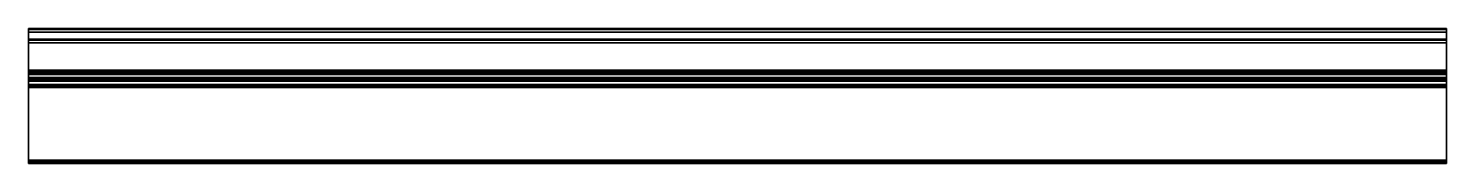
# Model space of a CAD drawing. Header units: millimetres. Extents: x 0 to 200, y 0 to 19.
import ezdxf

# ---------------------------------------------------------------- set-up
doc = ezdxf.new("R2010")
doc.units = ezdxf.units.MM
doc.layers.add('3DFACE', color=240, linetype='Continuous')

msp = doc.modelspace()

# ---------------------------------------------------------------- linework, layer by layer
at = {"layer": '3DFACE'}
for points in [[(0, 17.5, 0), (0, 17.35, -0.35), (0, 18.85, -1.85), (0, 19, -1.5)], [(0, 19, -1.5), (0, 18.85, -1.85), (200, 18.85, -1.85), (200, 19, -1.5)], [(0, 17.5), (0, 19, -1.5), (0, 19, 9.5), (0, 17.5, 8)], [(0, 19, 9.5), (200, 19, 9.5), (200, 19, -1.5), (0, 19, -1.5)], [(0, 19, 9.5), (0, 18.85, 9.85), (0, 17.35, 8.35), (0, 17.5, 8)], [(0, 19, 9.5), (0, 18.85, 9.85), (200, 18.85, 9.85), (200, 19, 9.5)], [(0, 18.85, -1.85), (0, 17.35, -0.35), (0, 17, -0.5), (0, 18.5, -2)], [(0, 18.85, -1.85), (0, 18.5, -2), (200, 18.5, -2), (200, 18.85, -1.85)], [(0, 18.85, 9.85), (0, 18.5, 10), (0, 17, 8.5), (0, 17.35, 8.35)], [(0, 18.85, 9.85), (0, 18.5, 10), (200, 18.5, 10), (200, 18.85, 9.85)], [(0, 12.97, -0.5), (0, 12.02, -2), (0, 18.5, -2), (0, 17, -0.5)], [(0, 18.5, -2), (0, 12.02, -2), (200, 12.02, -2), (200, 18.5, -2)], [(0, 18.5, 10), (0, 13.11, 10), (0, 13.11, 8.5), (0, 17, 8.5)], [(0, 18.5, 10), (0, 13.11, 10), (200, 13.11, 10), (200, 18.5, 10)], [(200, 17.5, 0), (200, 17.35, -0.35), (200, 18.85, -1.85), (200, 19, -1.5)], [(200, 17.5), (200, 19, -1.5), (200, 19, 9.5), (200, 17.5, 8)], [(200, 19, 9.5), (200, 18.85, 9.85), (200, 17.35, 8.35), (200, 17.5, 8)], [(200, 18.85, -1.85), (200, 17.35, -0.35), (200, 17, -0.5), (200, 18.5, -2)], [(200, 18.85, 9.85), (200, 18.5, 10), (200, 17, 8.5), (200, 17.35, 8.35)], [(200, 12.97, -0.5), (200, 12.02, -2), (200, 18.5, -2), (200, 17, -0.5)], [(200, 18.5, 10), (200, 13.11, 10), (200, 13.11, 8.5), (200, 17, 8.5)], [(0, 17.5, 0), (0, 17.35, -0.35), (200, 17.35, -0.35), (200, 17.5, 0)], [(0, 17.5, 8), (200, 17.5, 8), (200, 17.5, 0), (0, 17.5, 0)], [(0, 17.5, 8), (0, 17.35, 8.35), (200, 17.35, 8.35), (200, 17.5, 8)], [(0, 17.35, -0.35), (0, 17, -0.5), (200, 17, -0.5), (200, 17.35, -0.35)], [(200, 17.35, 8.35), (200, 17, 8.5), (0, 17, 8.5), (0, 17.35, 8.35)], [(0, 17, -0.5), (0, 12.97, -0.5), (200, 12.97, -0.5), (200, 17, -0.5)], [(200, 13.11, 8.5), (200, 17, 8.5), (0, 17, 8.5), (0, 13.11, 8.5)], [(0, 12.76, 9.85), (200, 12.76, 9.85), (200, 13.11, 10), (0, 13.11, 10)], [(200, 12.93, 8.54), (200, 13.11, 8.5), (0, 13.11, 8.5), (0, 12.93, 8.54)], [(0, 13.11, 10), (0, 12.76, 9.85), (0, 13.11, 8.5), (0, 13.11, 10)], [(0, 12.76, 9.85), (0, 12.61, 9.5), (0, 12.93, 8.54), (0, 13.11, 8.5)], [(0, 12.71, -0.42), (0, 11.75, -1.92), (0, 12.02, -2), (0, 12.97, -0.5)], [(0, 12.97, -0.5), (0, 12.71, -0.42), (200, 12.71, -0.42), (200, 12.97, -0.5)], [(200, 12.76, 8.65), (200, 12.93, 8.54), (0, 12.93, 8.54), (0, 12.76, 8.65)], [(0, 12.61, 9.5), (0, 12.61, 9), (0, 12.76, 8.65), (0, 12.93, 8.54)], [(0, 12.61, 9.5), (200, 12.61, 9.5), (200, 12.76, 9.85), (0, 12.76, 9.85)], [(0, 12.76, 8.65), (200, 12.76, 8.65), (200, 12.61, 9), (0, 12.61, 9)], [(0, 12.52, -0.21), (0, 11.57, -1.71), (0, 11.75, -1.92), (0, 12.71, -0.42)], [(0, 12.71, -0.42), (0, 12.52, -0.21), (200, 12.52, -0.21), (200, 12.71, -0.42)], [(0, 12.61, 9), (200, 12.61, 9), (200, 12.61, 9.5), (0, 12.61, 9.5)], [(0, 12.09, 0.71), (0, 11.13, -0.79), (0, 11.57, -1.71), (0, 12.52, -0.21)], [(200, 12.52, -0.21), (0, 12.52, -0.21), (0, 12.09, 0.71), (200, 12.09, 0.71)], [(0, 10.95, -0.58), (0, 11.13, -0.79), (0, 12.09, 0.71), (0, 11.9, 0.92)], [(200, 12.09, 0.71), (0, 12.09, 0.71), (0, 11.9, 0.92), (200, 11.9, 0.92)], [(0, 12.02, -2), (0, 11.75, -1.92), (200, 11.75, -1.92), (200, 12.02, -2)], [(200, 13.11, 10), (200, 12.76, 9.85), (200, 13.11, 8.5), (200, 13.11, 10)], [(200, 12.76, 9.85), (200, 12.61, 9.5), (200, 12.93, 8.54), (200, 13.11, 8.5)], [(200, 12.71, -0.42), (200, 11.75, -1.92), (200, 12.02, -2), (200, 12.97, -0.5)], [(200, 12.61, 9.5), (200, 12.61, 9), (200, 12.76, 8.65), (200, 12.93, 8.54)], [(200, 12.52, -0.21), (200, 11.57, -1.71), (200, 11.75, -1.92), (200, 12.71, -0.42)], [(200, 12.09, 0.71), (200, 11.13, -0.79), (200, 11.57, -1.71), (200, 12.52, -0.21)], [(200, 10.95, -0.58), (200, 11.13, -0.79), (200, 12.09, 0.71), (200, 11.9, 0.92)], [(0, 11.9, 0.92), (0, 11.64, 1), (0, 10.68, -0.5), (0, 10.95, -0.58)], [(200, 11.9, 0.92), (0, 11.9, 0.92), (0, 11.64, 1), (200, 11.64, 1)], [(0, 11.64, 1), (200, 11.64, 1), (200, 11.9, 0.92)], [(0, 11.75, -1.92), (0, 11.57, -1.71), (200, 11.57, -1.71), (200, 11.75, -1.92)], [(200, 0.5, 1), (200, 11.64, 1), (0, 11.64, 1), (0, 0.5, 1)], [(0, 11.64, 1), (0, 0.5, 1), (0, 0.5, -0.5), (0, 10.68, -0.5)], [(0, 11.57, -1.71), (0, 11.13, -0.79), (200, 11.13, -0.79), (200, 11.57, -1.71)], [(200, 10.95, -0.58), (200, 11.13, -0.79), (0, 11.13, -0.79), (0, 10.95, -0.58)], [(0, 10.95, -0.58), (0, 10.68, -0.5), (200, 10.68, -0.5), (200, 10.95, -0.58)], [(200, 0.5, -0.5), (200, 10.68, -0.5), (0, 10.68, -0.5), (0, 0.5, -0.5)], [(200, 11.9, 0.92), (200, 11.64, 1), (200, 10.68, -0.5), (200, 10.95, -0.58)], [(200, 11.64, 1), (200, 0.5, 1), (200, 0.5, -0.5), (200, 10.68, -0.5)], [(0, 0.15, 0.85), (200, 0.15, 0.85), (200, 0.5, 1), (0, 0.5, 1)], [(200, 0.32, -0.46), (200, 0.5, -0.5), (0, 0.5, -0.5), (0, 0.32, -0.46)], [(0, 0.5, 1), (0, 0.15, 0.85), (0, 0.5, -0.5), (0, 0.5, 1)], [(0, 0.15, 0.85), (0, 0, 0.5), (0, 0.32, -0.46), (0, 0.5, -0.5)], [(200, 0.15, -0.35), (200, 0.32, -0.46), (0, 0.32, -0.46), (0, 0.15, -0.35)], [(0, 0, 0.5), (0, 0), (0, 0.15, -0.35), (0, 0.32, -0.46)], [(0, 0, 0.5), (200, 0, 0.5), (200, 0.15, 0.85), (0, 0.15, 0.85)], [(0, 0.15, -0.35), (200, 0.15, -0.35), (200, 0), (0, 0)], [(0, 0), (200, 0), (200, 0, 0.5), (0, 0, 0.5)], [(200, 0.5, 1), (200, 0.15, 0.85), (200, 0.5, -0.5), (200, 0.5, 1)], [(200, 0.15, 0.85), (200, 0, 0.5), (200, 0.32, -0.46), (200, 0.5, -0.5)], [(200, 0, 0.5), (200, 0), (200, 0.15, -0.35), (200, 0.32, -0.46)]]:
    msp.add_3dface(points, dxfattribs=at)

doc.saveas('drawing.dxf')
